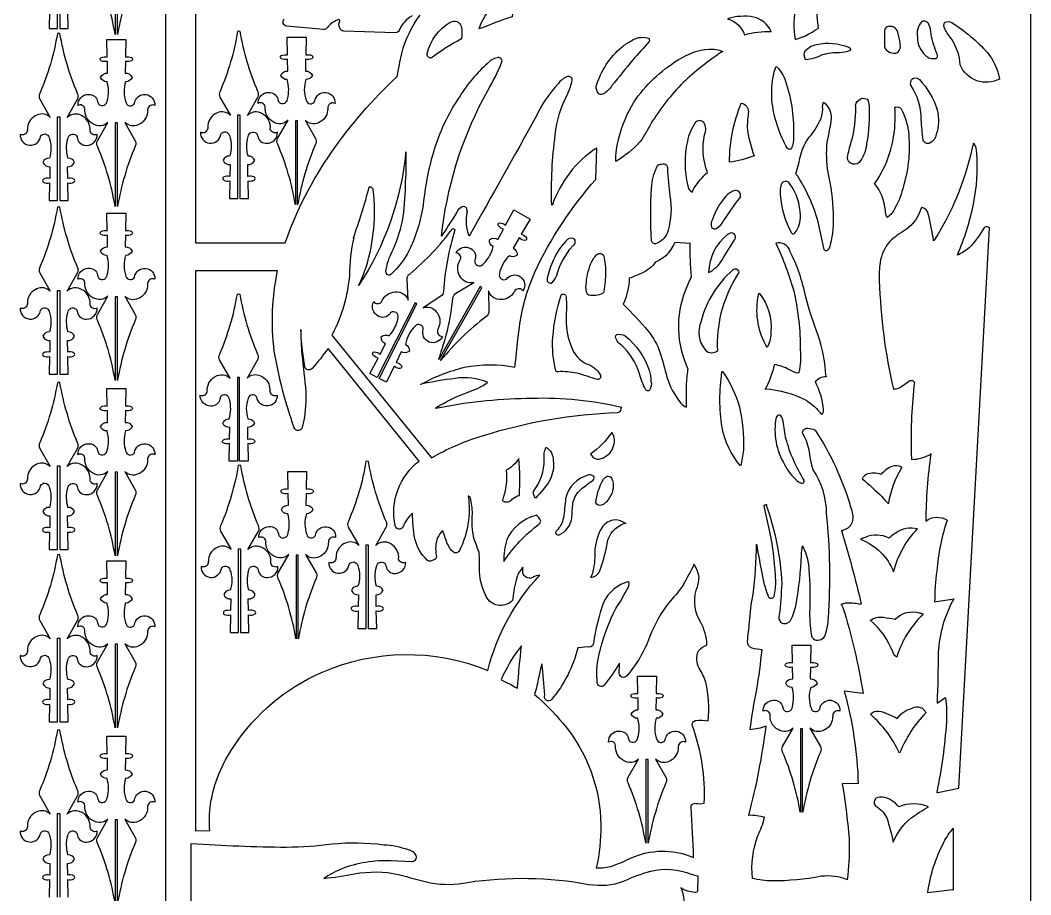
# Model space of a CAD drawing. Header units: millimetres. Extents: x -497 to 497, y -981 to 981.
# Drawn here: x -484 to 497, y -294 to 555 of the extents above; entities that cross this region are included whole.
import ezdxf

# ---------------------------------------------------------------- set-up
doc = ezdxf.new("R2010")
doc.units = ezdxf.units.MM
doc.layers.add('Image', color=70, linetype='Continuous')

msp = doc.modelspace()

# ---------------------------------------------------------------- linework, layer by layer
at = {"layer": 'Image'}
msp.add_lwpolyline([(-342.86, -980.75), (497.14, -980.75), (497.14, 804.25), (-342.86, 804.25)], close=True, dxfattribs=at)
for points in [[(-313.93, 777.25), (-313.93, 338.75), (-226.71, 338.75, -0.070253), (-181.96, 426.36, -0.056653), (-117.93, 500.28, -0.01433), (-113.52, 522.7, -0.004741), (-113.5, 522.77, -0.101748), (-95.78, 559.92, 0.21198)], [(-445.67, 628.33), (-445.67, 547.1), (-437.52, 547.1), (-437.86, 564.23, 0.176895)], [(-391.68, 622.32), (-391.68, 541.18, -0.210658), (-391.92, 541.41, 0.059291), (-409.04, 599.67, -0.248044)], [(-372.32, 599.67, 0.059291), (-389.44, 541.41, -0.209547), (-389.67, 541.18), (-389.67, 622.32)], [(-103.58, 559.3, 0.151306), (-116.07, 545.16, -0.30387), (-119.85, 542.8), (-169.85, 544.41, -0.206993), (-172.72, 545.77, -0.274241), (-174.14, 553.29, -0.044209), (-173.85, 553.93, 0.750391), (-175.31, 555.46, -0.03091)], [(-175.76, 555.26, 0.147235), (-186.1, 547.44, -0.265233), (-189.72, 545.81), (-225.26, 549.27, -0.641252), (-227.64, 556.14, 0.025497)], [(350.04, 302.16, 0.047806), (363.73, 196.72), (363.39, 197.04, 0.174623), (372.05, 199.56, 0.011991), (378.29, 204.21), (378.06, 204.3, -0.156001), (382.67, 205.17, -0.222716), (383.88, 203.27), (384.19, 203.4, 0.034202), (380.93, 137.1, 0.019484), (381.41, 128.59, 0.130946), (400.31, 133.97), (400.18, 134.01, 0.038373), (395.28, 68.78, -0.322338), (416.08, 69.51), (415.91, 69.76, 0.05908), (405.83, 20.49, 0.028341), (403.77, -9.77), (422.58, -6.59, 0.118741), (407.35, -58.96, -0.005641), (406.2, -108.05), (413.83, -102.99), (414.4, -102.93, -0.048828), (415.15, -126.32, -0.035479), (405.82, -194.66), (407.05, -194.66), (427.17, -190.68), (457.16, 353.34, 0.369477), (452.09, 353.89), (452.15, 354.12, -0.067472), (437.32, 334.14, -0.084708), (425.92, 326.92), (425.92, 327.38, 0.05786), (441.38, 376.51, 0.076357), (444.61, 426.07, 0.177181), (441.86, 435.71, 0.185781), (440.77, 433.81, -0.08615), (406.97, 347.11, -0.021312), (402.73, 340.79, 0.034595), (397.46, 367.06, 0.361976), (390.95, 373.22, -0.170685), (375.52, 351.4, 0.055131), (360.24, 340.16, 0.151754), (350.9, 319.7, 0.05537), (350.04, 302.16)], [(-437.52, -296.38), (-437.86, -279.25, 0.176895), (-431.83, -278.64, 0.599927), (-431.9, -275.59, 0.183169), (-437.94, -275.04), (-438.17, -263.6, 0.340003), (-431.37, -259.41, 0.331722), (-437.64, -255.3, -0.13246), (-437.82, -236.44, -0.600156), (-429.75, -233.11, -0.133888), (-428.43, -236.19, 0.382908), (-419.59, -242.89, 0.435338), (-409.34, -232.2, -0.502435), (-416.2, -229.02, 0.304334), (-423.89, -214.32, 0.35116), (-438.48, -215.8), (-428.26, -198.04, 0.248044), (-428.3, -192.57, -0.059291), (-445.43, -134.31, 0.319458), (-447.9, -134.31, -0.059291), (-465.03, -192.57, 0.248044), (-465.08, -198.04), (-454.85, -215.8, 0.318641), (-467.86, -213.46, 0.277564), (-476.81, -225.25, -0.02743), (-477.13, -229.02, -0.483016), (-483.99, -232.2, 0.969952), (-464.29, -234.28, -0.704438), (-455.95, -235.31, -0.166429), (-455.69, -255.3, 0.331722), (-461.96, -259.41, 0.340003), (-455.16, -263.6), (-455.39, -275.04, 0.179213), (-461.51, -275.63, 0.599927), (-461.43, -278.69, 0.180821), (-455.47, -279.25), (-455.81, -296.38)], [(-391.92, -302.06, 0.059291), (-409.04, -243.8, -0.248044), (-409.09, -238.34), (-398.86, -220.58, -0.35116), (-413.45, -222.05, -0.304334), (-421.14, -207.35, 0.502435), (-428, -204.18, -0.435338), (-417.76, -193.49, -0.382908), (-408.91, -200.18, 0.133888), (-407.59, -203.26, 0.600156), (-399.52, -199.94, 0.13246), (-399.7, -181.08, -0.331722), (-405.98, -176.97, -0.340003), (-399.17, -172.78), (-399.4, -161.33, -0.183169), (-405.45, -160.79, -0.599927), (-405.52, -157.73, -0.176895), (-399.48, -157.13), (-399.82, -140), (-381.53, -140), (-381.87, -157.13, -0.180821), (-375.91, -157.69, -0.599927), (-375.84, -160.75, -0.179213), (-381.95, -161.33), (-382.18, -172.78, -0.340003), (-375.38, -176.97, -0.28982), (-381.65, -181.08, 0.166429), (-381.39, -201.07, 0.704438), (-373.06, -202.1, -0.969952), (-353.35, -204.18, 0.483016), (-360.21, -207.35, 0.02743), (-360.54, -211.13, -0.277564), (-369.48, -222.91, -0.318641), (-382.49, -220.58), (-372.27, -238.34, -0.248044), (-372.32, -243.8, 0.059291), (-389.44, -302.06, -0.209547)], [(-389.67, -302.3), (-389.67, -221.16), (-391.68, -221.16), (-391.68, -302.3, -0.210658)], [(-317.93, -323.1), (-317.93, -244.11, 0.014873), (-225.44, -247.72, 0.031739), (-181.19, -244.66, -0.058092), (-130.95, -245.44, -0.07814), (-107.4, -250.18, -0.250814), (-99.92, -256.02, -0.490199), (-104.12, -262.17), (-123.81, -261.19, 0.10574), (-172.46, -269.03, 0.035991), (-189.33, -278.1, 0.026158), (-159.44, -273.66, -0.097258), (-116.76, -274.27, 0.007402), (-85.52, -282.43, 0.095299), (-49.66, -282, -0.082635), (68.18, -283.91, 0.132182), (101.84, -280.88, -0.043388), (128.11, -271.19, -0.163403), (167.54, -274.11, -0.013113), (173.77, -275.75), (173.6, -290.58, -0.312544), (170.9, -291.81, -0.100958), (157.6, -287.65), (159.04, -291.56), (158.86, -291.23, -0.054288), (161.64, -320.57, -0.109153)]]:
    msp.add_lwpolyline(points, format="xyb", dxfattribs=at)
for points in [[(-455.47, 564.23), (-455.81, 547.1), (-447.68, 547.1), (-447.68, 628.33)], [(-447.68, -296.38), (-447.68, -215.15), (-445.67, -215.15), (-445.67, -296.38)]]:
    msp.add_lwpolyline(points, dxfattribs=at)
for points in [[(289.64, 613.64, 0.135411), (269.12, 568.99, 0.094059), (268.4, 536.36, 0.066353), (282.83, 542.29, 0.005462), (290.94, 547.11), (291.17, 547.2, -0.085705), (291.39, 591.78, -0.015323), (296.22, 606.04, 0.221704), (297.07, 611.9, 0.37923)], [(0.44, 582.81, 0.083975), (-6.49, 558.36, 0.014394), (-38.38, 546.46, -0.143557), (-24.12, 568.81, -0.136093)], [(-55.72, 536.85, 0.032322), (-85.01, 518.27, -0.475789), (-88.94, 522.64, -0.203239), (-66.52, 553.06, -0.491971), (-55.81, 549.05, -0.075475), (-55.52, 537.32, -0.305697)], [(245.15, 543.92, 0.236139), (228.08, 558.08, 0.120488), (202.74, 556.36, -0.24074), (219.29, 540.69), (219.41, 540.92, -0.08176)], [(404.99, 517.86, 0.419599), (406.35, 522.03, -0.058639), (400.38, 541.47, 0.10443), (398.22, 550.86, 0.432266), (391.32, 553.58, 0.240959), (387.01, 538.35, 0.198356), (394.82, 520.72, 0.236412)], [(428.56, 511.59, 0.134333), (420.7, 535.84, -0.056725), (413.75, 546.65, -0.34853), (413.82, 552.94, -0.233165), (420.47, 552.76, -0.067189), (455.05, 523.52, -0.125582), (466.48, 499.23, 0.03416), (466.86, 497.9, -0.442103)], [(-447.68, 461.24), (-445.67, 461.24), (-445.67, 380.01), (-437.52, 380.01), (-437.86, 397.14, 0.176895), (-431.83, 397.75, 0.599927), (-431.9, 400.8, 0.183169), (-437.94, 401.35), (-438.17, 412.79, 0.340003), (-431.37, 416.99, 0.331722), (-437.64, 421.09, -0.13246), (-437.82, 439.96, -0.600156), (-429.75, 443.28, -0.133888), (-428.43, 440.2, 0.382908), (-419.59, 433.51, 0.435338), (-409.34, 444.19, -0.502435), (-416.2, 447.37, 0.304334), (-423.89, 462.07, 0.35116), (-438.48, 460.59), (-428.26, 478.36, 0.248044), (-428.3, 483.82, -0.059291), (-445.43, 542.08, 0.319458), (-447.9, 542.08, -0.059291), (-465.03, 483.82, 0.248044), (-465.08, 478.36), (-454.85, 460.59, 0.318641), (-467.86, 462.93, 0.277564), (-476.81, 451.15, -0.02743), (-477.13, 447.37, -0.483016), (-483.99, 444.19, 0.969952), (-464.29, 442.11, -0.704438), (-455.95, 441.08, -0.166429), (-455.69, 421.09, 0.331722), (-461.96, 416.99, 0.340003), (-455.16, 412.79), (-455.39, 401.35, 0.179213), (-461.51, 400.76, 0.599927), (-461.43, 397.71, 0.180821), (-455.47, 397.14), (-455.81, 380.01), (-447.68, 380.01)], [(-272.68, 463.24), (-270.67, 463.24), (-270.67, 382.01), (-262.52, 382.01), (-262.86, 399.14, 0.176895), (-256.83, 399.75, 0.599927), (-256.9, 402.8, 0.183169), (-262.94, 403.35), (-263.17, 414.79, 0.340003), (-256.37, 418.99, 0.331722), (-262.64, 423.09, -0.13246), (-262.82, 441.96, -0.600156), (-254.75, 445.28, -0.133888), (-253.43, 442.2, 0.382908), (-244.59, 435.51, 0.435338), (-234.34, 446.19, -0.502435), (-241.2, 449.37, 0.304334), (-248.89, 464.07, 0.35116), (-263.48, 462.59), (-253.26, 480.36, 0.248044), (-253.3, 485.82, -0.059291), (-270.43, 544.08, 0.319458), (-272.9, 544.08, -0.059291), (-290.03, 485.82, 0.248044), (-290.08, 480.36), (-279.85, 462.59, 0.318641), (-292.86, 464.93, 0.277564), (-301.81, 453.15, -0.02743), (-302.13, 449.37, -0.483016), (-308.99, 446.19, 0.969952), (-289.29, 444.11, -0.704438), (-280.95, 443.08, -0.166429), (-280.69, 423.09, 0.331722), (-286.96, 418.99, 0.340003), (-280.16, 414.79), (-280.39, 403.35, 0.179213), (-286.51, 402.76, 0.599927), (-286.43, 399.71, 0.180821), (-280.47, 399.14), (-280.81, 382.01), (-272.68, 382.01)], [(355.18, 545.02, 0.004558), (355.06, 529.55, 0.284794), (360.12, 524.03, 0.223588), (367.95, 523.69, 0.298761), (370.36, 531.99, 0.014716), (368.21, 543.43, 0.400508), (357.66, 548.69, 0.267251)], [(-389.67, 455.23), (-391.68, 455.23), (-391.68, 374.09, -0.210658), (-391.92, 374.33, 0.059291), (-409.04, 432.59, -0.248044), (-409.09, 438.05), (-398.86, 455.81, -0.35116), (-413.45, 454.34, -0.304334), (-421.14, 469.04, 0.502435), (-428, 472.21, -0.435338), (-417.76, 482.9, -0.382908), (-408.91, 476.21, 0.133888), (-407.59, 473.13, 0.600156), (-399.52, 476.45, 0.13246), (-399.7, 495.32, -0.331722), (-405.98, 499.42, -0.340003), (-399.17, 503.61), (-399.4, 515.06, -0.183169), (-405.45, 515.6, -0.599927), (-405.52, 518.66, -0.176895), (-399.48, 519.27), (-399.82, 536.39), (-381.53, 536.39), (-381.87, 519.27, -0.180821), (-375.91, 518.7, -0.599927), (-375.84, 515.65, -0.179213), (-381.95, 515.06), (-382.18, 503.61, -0.340003), (-375.38, 499.42, -0.28982), (-381.65, 495.32, 0.166429), (-381.39, 475.32, 0.704438), (-373.06, 474.29, -0.969952), (-353.35, 472.21, 0.483016), (-360.21, 469.04, 0.02743), (-360.54, 465.26, -0.277564), (-369.48, 453.48, -0.318641), (-382.49, 455.81), (-372.27, 438.05, -0.248044), (-372.32, 432.59, 0.059291), (-389.44, 374.33, -0.209547), (-389.67, 374.09)], [(-214.67, 457.23), (-216.68, 457.23), (-216.68, 376.09, -0.210658), (-216.92, 376.33, 0.059291), (-234.04, 434.59, -0.248044), (-234.09, 440.05), (-223.86, 457.81, -0.35116), (-238.45, 456.34, -0.304334), (-246.14, 471.04, 0.502435), (-253, 474.21, -0.435338), (-242.76, 484.9, -0.382908), (-233.91, 478.21, 0.133888), (-232.59, 475.13, 0.600156), (-224.52, 478.45, 0.13246), (-224.7, 497.32, -0.331722), (-230.98, 501.42, -0.340003), (-224.17, 505.61), (-224.4, 517.06, -0.183169), (-230.45, 517.6, -0.599927), (-230.52, 520.66, -0.176895), (-224.48, 521.27), (-224.82, 538.39), (-206.53, 538.39), (-206.87, 521.27, -0.180821), (-200.91, 520.7, -0.599927), (-200.84, 517.65, -0.179213), (-206.95, 517.06), (-207.18, 505.61, -0.340003), (-200.38, 501.42, -0.28982), (-206.65, 497.32, 0.166429), (-206.39, 477.32, 0.704438), (-198.06, 476.29, -0.969952), (-178.35, 474.21, 0.483016), (-185.21, 471.04, 0.02743), (-185.54, 467.26, -0.277564), (-194.48, 455.48, -0.318641), (-207.49, 457.81), (-197.27, 440.05, -0.248044), (-197.32, 434.59, 0.059291), (-214.44, 376.33, -0.209547), (-214.67, 376.09)], [(77.89, 483.36, -0.229775), (75.32, 491.05, -0.147239), (100.31, 529.04, -0.041131), (109.41, 535.08, -0.203606), (124.63, 537.95, -0.573708), (126.67, 534.23, -0.004358), (110.62, 516.43, -0.004378), (90.35, 491.45, -0.131852), (82.31, 483.55, -0.257608)], [(321.73, 525.66, -0.089085), (311.53, 523.29, 0.090858), (294.54, 521.26, -0.084657), (278.46, 516.48, -0.226494), (278.13, 525.59, -0.160057), (289.21, 531.36, -0.1557), (320.46, 528.77, -0.490441)], [(197.22, 524.21, 0.039452), (159.68, 494.59, 0.057017), (128.33, 454.5, -0.019387), (118.04, 437.21, -0.075644), (94.14, 417.75, -0.073265), (97.31, 440.45, -0.075856), (111.7, 475.44, -0.106424), (154.83, 516.45, -0.129078), (184.72, 526.94, -0.11087), (198.21, 524.67, 0.019735)], [(-181.49, 249.32), (-84.86, 130.04, -0.012698), (-81.69, 131.75, -0.061853), (-34.26, 151.79, -0.06893), (96, 174.08, 0.364267), (99.42, 177.4, -0.51172), (100.1, 178.95), (95.34, 180.1, 0.064193), (7.52, 187.61, 0.046443), (-80.5, 177.98), (-80.62, 178.6, -0.056133), (-49.25, 193.8, 0.068261), (-30.12, 203.38, 0.131487), (-61.83, 207.23, 0.01861), (-94.69, 201.65, -0.065543), (-52.55, 218.16, -0.096604), (-3.64, 218.21, -0.005985), (0.67, 257.02, -0.072315), (15.65, 310.46, -0.072888), (74.91, 400.44), (75.66, 430.89, 0.168121), (32.68, 375.66), (31.99, 375.34, -0.03938), (35.41, 443.68, -0.094125), (47.59, 483.81, 0.075262), (51.82, 497.02, 0.5276), (47.22, 500.22, 0.152323), (38.19, 493.15, 0.077729), (17.1, 462.12, -0.002893), (-48.14, 345.36, -0.126467), (-50.1, 368.64), (-49.61, 368.18, 0.024833), (-50.56, 371.88, 0.460589), (-54.87, 373.93, 0.160781), (-61.42, 366.53, -0.012121), (-75.1, 345.36), (-74, 353.64, -0.094454), (-30.12, 486.8, 0.03727), (-16.27, 514.53, 0.574656), (-20.97, 518.56, 0.156064), (-30.43, 512.94, 0.071969), (-56.98, 481.55, 0.077411), (-83.23, 425.82, 0.044867), (-92.74, 376.04, -0.073252), (-106.56, 331.1, -0.090704), (-124.17, 308.15, -0.34799), (-128.19, 308.19, -0.222871), (-128.38, 314.71, -0.078255), (-121.83, 332.51, 0.057733), (-112.08, 364.3, 0.02669), (-109.79, 398.37, 0.037873), (-109.67, 427.18, -0.123619), (-155.5, 297.42, 0.030178), (-147.95, 316.1, 0.103047), (-141.24, 390.12, 0.428936), (-145.45, 393.07, -0.020408), (-160.9, 343.05), (-160.16, 343.98, 0.051485), (-164.4, 307.42, -0.09789), (-180.9, 250.29, -0.00134)], [(250.01, 510.12, -0.150124), (250.92, 509.49, -0.114771), (259.74, 493.47, -0.086667), (266.67, 441.63, -0.150828), (264.8, 430.64, -0.544381), (260.97, 430.44, -0.062526), (251.27, 452.52, -0.14155), (247.59, 502.87, -0.065945)], [(380.55, 491.87, -0.188842), (381.64, 497.77, -0.34046), (388.98, 497.59, -0.106533), (406.32, 467.92, -0.142208), (405.25, 444, -0.236926), (399.27, 435.68, -0.436108), (392.71, 438.64, -0.017883), (390.79, 458.72, 0.1494)], [(228.6, 423.26, -0.05), (204.58, 417.04, -0.09759), (216.1, 474.43, -0.357931), (223.01, 466.16, 0.018522), (221.74, 451.34, 0.059386)], [(296.01, 475.35, -0.238803), (303.49, 459.77, -0.014317), (299.27, 436.66, 0.068379), (300.1, 407.21, -0.050352), (305.12, 367.22, -0.077732), (302.33, 337.24, -0.249892), (299.11, 331.18, -0.459081), (296.6, 332.37, 0.0059), (291.39, 356.08, 0.083981), (270.85, 403.48, -0.001645), (269.03, 405.89, 0.02155), (273.77, 424.26, -0.08886), (282.05, 441.41, 0.074568), (293.52, 459.71, 0.094532), (295.07, 471.16, -0.126026)], [(329.85, 477.14, -0.351853), (338.34, 478.23, -0.136334), (340.16, 471.98, -0.053578), (337.77, 435.32, -0.13929), (331.69, 418.7, -0.791644), (319.19, 421.68, -0.0298), (322.86, 436.8, 0.075115), (327.14, 470.75, -0.308548)], [(366.16, 470.68, -0.296907), (371.4, 468.8, -0.091099), (378.27, 446.94, -0.10202), (373.51, 394.18, -0.071011), (365.48, 373.09, -0.143429), (357.67, 363.44, -0.119791), (355.98, 370.27, 0.14932), (345.54, 396.53), (345.36, 396.04, 0.151375), (365.4, 457.99, 0.006035), (365.29, 470.35, -0.048561)], [(183.25, 407.13, -0.145312), (180.47, 443.83, 0.24993), (179.63, 455.69, 0.423972), (171.7, 455.88, 0.109235), (163.72, 437.4, 0.114769), (164.07, 394.28, 0.277317), (168.55, 388, -0.074647), (170.61, 392.72, -0.062527), (183.23, 407.09)], [(144.27, 410.81, 0.021319), (146.85, 384.38, -0.110039), (145, 351.13, -0.244555), (134.5, 338.55, -0.543061), (128.86, 341.07, -0.030718), (129.02, 392.09, -0.09765), (134.05, 412.5, -0.356219), (139.06, 415.36, -0.620215)], [(265.31, 347.93, 0.387131), (268.21, 348.53, 0.181552), (273.48, 365.29, 0.155136), (263.02, 396.5, 0.512714), (255.48, 396.85, 0.140387), (253.89, 385.41, 0.116989), (264.87, 348.49, 0.101505)], [(215.42, 384.41, 0.481145), (209.97, 389.68, 0.145632), (200.78, 383.64, 0.104783), (188.06, 361.44, 0.185777), (187.03, 354, 0.416693), (192.39, 353.21, 0.113062), (198.93, 360.11, -0.025449), (214.61, 382.34, 0.121866)], [(-447.68, 292.52), (-445.67, 292.52), (-445.67, 211.29), (-437.52, 211.29), (-437.86, 228.42, 0.176895), (-431.83, 229.03, 0.599927), (-431.9, 232.09, 0.183169), (-437.94, 232.63), (-438.17, 244.08, 0.340003), (-431.37, 248.27, 0.331722), (-437.64, 252.37, -0.13246), (-437.82, 271.24, -0.600156), (-429.75, 274.56, -0.133888), (-428.43, 271.48, 0.382908), (-419.59, 264.79, 0.435338), (-409.34, 275.48, -0.502435), (-416.2, 278.65, 0.304334), (-423.89, 293.35, 0.35116), (-438.48, 291.88), (-428.26, 309.64, 0.248044), (-428.3, 315.1, -0.059291), (-445.43, 373.36, 0.319458), (-447.9, 373.36, -0.059291), (-465.03, 315.1, 0.248044), (-465.08, 309.64), (-454.85, 291.88, 0.318641), (-467.86, 294.21, 0.277564), (-476.81, 282.43, -0.02743), (-477.13, 278.65, -0.483016), (-483.99, 275.48, 0.969952), (-464.29, 273.4, -0.704438), (-455.95, 272.37, -0.166429), (-455.69, 252.37, 0.331722), (-461.96, 248.27, 0.340003), (-455.16, 244.08), (-455.39, 232.63, 0.179213), (-461.51, 232.04, 0.599927), (-461.43, 228.99, 0.180821), (-455.47, 228.42), (-455.81, 211.29), (-447.68, 211.29)], [(-389.67, 286.51), (-391.68, 286.51), (-391.68, 205.37, -0.210658), (-391.92, 205.61, 0.059291), (-409.04, 263.87, -0.248044), (-409.09, 269.33), (-398.86, 287.09, -0.35116), (-413.45, 285.62, -0.304334), (-421.14, 300.32, 0.502435), (-428, 303.49, -0.435338), (-417.76, 314.18, -0.382908), (-408.91, 307.49, 0.133888), (-407.59, 304.41, 0.600156), (-399.52, 307.73, 0.13246), (-399.7, 326.6, -0.331722), (-405.98, 330.7, -0.340003), (-399.17, 334.89), (-399.4, 346.34, -0.183169), (-405.45, 346.88, -0.599927), (-405.52, 349.94, -0.176895), (-399.48, 350.55), (-399.82, 367.68), (-381.53, 367.68), (-381.87, 350.55, -0.180821), (-375.91, 349.98, -0.599927), (-375.84, 346.93, -0.179213), (-381.95, 346.34), (-382.18, 334.89, -0.340003), (-375.38, 330.7, -0.28982), (-381.65, 326.6, 0.166429), (-381.39, 306.6, 0.704438), (-373.06, 305.57, -0.969952), (-353.35, 303.49, 0.483016), (-360.21, 300.32, 0.02743), (-360.54, 296.54, -0.277564), (-369.48, 284.76, -0.318641), (-382.49, 287.09), (-372.27, 269.33, -0.248044), (-372.32, 263.87, 0.059291), (-389.44, 205.61, -0.209547), (-389.67, 205.38)], [(-35.84, 295.34), (-37.59, 296.33), (-77.57, 225.72, -0.210658), (-77.66, 226.05, 0.059291), (-63.86, 285.18, -0.248044), (-61.21, 289.96), (-43.56, 300.38, -0.35116), (-56.98, 306.29, -0.304334), (-56.43, 322.86, 0.502435), (-60.84, 329.01, -0.435338), (-46.65, 333.26, -0.382908), (-42.26, 323.08, 0.133888), (-42.62, 319.75, 0.600156), (-33.96, 318.66, 0.13246), (-24.83, 335.17, -0.331722), (-28.26, 341.83, -0.340003), (-20.28, 342.13), (-14.84, 352.2, -0.183169), (-19.83, 355.65, -0.599927), (-18.39, 358.35, -0.176895), (-12.84, 355.9), (-4.69, 370.97), (11.23, 361.96), (2.49, 347.22, -0.180821), (7.4, 343.79, -0.599927), (5.96, 341.1, -0.179213), (0.35, 343.6), (-5.49, 333.75, -0.340003), (-1.64, 326.76, -0.28982), (-9.12, 326.27, 0.166429), (-18.75, 308.75, 0.704438), (-12, 303.74, -0.969952), (4.13, 292.23, 0.483016), (-3.41, 292.84, 0.02743), (-5.55, 289.72, -0.277564), (-19.14, 283.87, -0.318641), (-29.32, 292.31), (-29.17, 271.82, -0.248044), (-31.9, 267.09, 0.059291), (-75.51, 224.83, -0.209547), (-75.82, 224.74)], [(-98.81, 279.69), (-100.6, 280.6), (-137.45, 208.21), (-144.71, 211.9), (-136.64, 227.02, -0.176895), (-141.74, 230.29, -0.599927), (-140.29, 232.98, -0.183169), (-134.66, 230.73), (-129.26, 240.83, -0.340003), (-133.42, 247.65, -0.331722), (-125.97, 248.46, 0.13246), (-117.25, 265.19, 0.600156), (-122.94, 271.81, 0.133888), (-125.51, 269.67, -0.382908), (-136.43, 267.71, -0.435338), (-140.71, 281.89, 0.502435), (-133.16, 281.6, -0.304334), (-119.64, 291.22, -0.35116), (-107.3, 283.28), (-108.36, 303.75, -0.248044), (-105.84, 308.6, 0.059291), (-64.15, 352.75, -0.319458), (-61.95, 351.63, 0.059291), (-73.11, 291.94, -0.248044), (-75.54, 287.05), (-92.72, 275.86, -0.318641), (-80.06, 272.04, -0.277564), (-77.43, 257.48, 0.02743), (-78.85, 253.97, 0.483016), (-74.18, 248.03, -0.969952), (-92.69, 255.11, 0.704438), (-100.58, 257.97, 0.166429), (-109.88, 240.27, -0.331722), (-106.15, 233.77, -0.340003), (-114.12, 233.12), (-119.1, 222.81, -0.179213), (-113.92, 219.52, -0.599927), (-115.37, 216.83, -0.180821), (-120.94, 219.03), (-128.4, 203.61), (-135.66, 207.3)], [(54.26, 342.44, 0.310428), (47.79, 342.46, 0.110584), (33.62, 322.21, 0.060264), (27.73, 304.46, 0.603169), (31.35, 299.74, 0.172072), (36.56, 306.54, -0.110265), (52.37, 335.86, 0.44209)], [(209.99, 342.74, 0.834529), (203.99, 347.67, 0.041202), (203.12, 347.15, 0.228889), (184.34, 309.99, 0.068537), (191.93, 315.4, 0.067252), (197.41, 322.17, -0.007911)], [(107.27, 304.45, -0.095211), (101.49, 279.35, -0.019269), (125.74, 253.15, -0.079739), (137.11, 232.67, -0.016543), (143.73, 208.56, 0.090715), (157.35, 183.23, 0.136184), (162.85, 179.28, 0.012618), (162.86, 200.54, -0.021672), (164.26, 215.94), (164.58, 216.11, -0.207041), (162.17, 293.15, -0.008947), (167.7, 306.07, -0.026838), (166.46, 338.1), (166.71, 338.1), (151.39, 339.14, -0.080269), (142.81, 326.3, -0.074175), (132.76, 320.24), (132.76, 320.35, -0.135386), (119.52, 309.36, -0.010069)], [(271.25, 212.25, -0.107348), (262.78, 215.72, 0.06981), (248.21, 220.78, -0.060933), (239.29, 196.72), (239.29, 197.21, -0.100251), (279.05, 186.16, -0.070045), (291.89, 174.83, 0.299539), (294.69, 172.69, 0.227666), (295.97, 176.89, 0.089904), (287.99, 204.05), (288.04, 203.96, -0.277524), (298.34, 209.03), (298.34, 208.91, 0.064709), (290.85, 248.95, -0.029327), (278.65, 286.2, 0.068165), (263.34, 330.85, 0.410521), (249.56, 338.44, -0.041999), (267.3, 291.01, -0.052769), (273.39, 235.12, -0.063509), (271.99, 212.83, -0.220341)], [(66.36, 289.21, -0.125525), (65.47, 298.08, -0.087444), (70.09, 318.73, -0.099019), (75.84, 327.67, -0.49834), (82.65, 326.02, -0.097685), (82.86, 294.66, -0.251405), (81.33, 289.64, -0.167981), (67.96, 288.16, -0.156617)], [(-235.31, 311.75), (-313.93, 311.75), (-313.93, -232.08), (-299.87, -231.78, -0.061674), (-299.23, -206.13, -0.002684), (-299.22, -206.08, -0.11172), (-276.73, -150, -0.144615), (-191.63, -78.28, -0.203308), (-30.13, -76.19, -0.125587), (20.34, 16.18, 0.118149), (13.77, 14.11, -0.029739), (13.35, 13.89, -0.481218), (3.94, 18.76, -0.04193), (3.86, 19.42, -0.054954), (4.19, 23.53, 0.162715), (-1.73, 14.1, -0.021284), (-1.82, 13.77, 0.068391), (-5.66, -6.56, -0.313678), (-8.46, -10.17, -0.507692), (-32.2, -2.8, -0.124929), (-38.21, 22.8, -0.013796), (-38.2, 23.02, 0.046456), (-38.5, 38.2, 0.007895), (-43.28, 51.32, -0.038073), (-43.45, 51.9, -0.074242), (-44.99, 75.72, 0.061379), (-46.94, 91.37, 0.223358), (-49.01, 93.01, -0.150642), (-57.55, 40.04, -0.528126), (-64.09, 39.12, -0.099421), (-70.54, 49.87, -0.015735), (-70.62, 50.11, 0.031973), (-74.02, 59.6, 0.041403), (-78.73, 52.7, 0.14769), (-80.02, 35.53, -0.363061), (-82.39, 30.98), (-84.59, 30.06, -0.292941), (-88.84, 30.8, -0.152689), (-100.86, 51.62, -0.011061), (-100.9, 51.79, -0.044966), (-103.03, 76.32, 0.126896), (-112.31, 63.41, -0.745247), (-119.95, 64.03, -0.289727), (-96.59, 127.04), (-185.18, 236.4, -0.02899), (-200.65, 216.8, -0.623444), (-207.57, 218.72, -0.036977), (-211.6, 254.64, 0.024977), (-210.58, 230.57, -0.007628), (-206.69, 194.16, -0.013993), (-206.68, 193.94, -0.06967), (-210.25, 159.68, -0.741288), (-217.89, 159.28, -0.045869), (-237.3, 233.64, -0.009436), (-237.32, 233.79, -0.083638), (-234.13, 311.75)], [(193.3, 234.27, -0.148539), (210.37, 304.31, -0.002383), (214.15, 310.64, 0.512912), (207.92, 312.5, 0.151339), (176.98, 262.91, 0.280366), (181.27, 234.7, 0.383204)], [(-270.96, 208.15), (-272.97, 208.15), (-272.97, 126.92), (-281.12, 126.92), (-280.78, 144.05, -0.176895), (-286.82, 144.66, -0.599927), (-286.74, 147.71, -0.183169), (-280.7, 148.26), (-280.47, 159.7, -0.340003), (-287.27, 163.89, -0.331722), (-281, 168, 0.13246), (-280.82, 186.87, 0.600156), (-288.89, 190.19, 0.133888), (-290.21, 187.11, -0.382908), (-299.05, 180.41, -0.435338), (-309.3, 191.1, 0.502435), (-302.44, 194.28, -0.304334), (-294.75, 208.98, -0.35116), (-280.16, 207.5), (-290.39, 225.26, -0.248044), (-290.34, 230.73, 0.059291), (-273.21, 288.99, -0.319458), (-270.74, 288.99, 0.059291), (-253.61, 230.73, -0.248044), (-253.56, 225.26), (-263.79, 207.5, -0.318641), (-250.78, 209.84, -0.277564), (-241.83, 198.06, 0.02743), (-241.51, 194.28, 0.483016), (-234.65, 191.1, -0.969952), (-254.35, 189.02, 0.704438), (-262.69, 187.99, 0.166429), (-262.95, 168, -0.331722), (-256.68, 163.89, -0.340003), (-263.48, 159.7), (-263.25, 148.26, -0.179213), (-257.14, 147.67, -0.599927), (-257.21, 144.62, -0.180821), (-263.17, 144.05), (-262.83, 126.92), (-270.96, 126.92)], [(36.14, 214.75, -0.087755), (33.17, 247.38, -0.061843), (41.12, 288, -0.640829), (45.62, 287.57, -0.069909), (46.16, 271.19, 0.137346), (53.16, 233.19, 0.15154), (65.82, 221.41, -0.206065), (79.23, 210.44, -0.583557), (76.38, 206.15, 0.011329), (56.38, 212.36, 0.061969), (38.14, 213.75, -0.456765)], [(233.63, 289.58, -0.199171), (244.88, 252.45, -0.11472), (241.89, 238.46, -0.034357), (241.1, 237.26, -0.174391), (232.27, 285.59, -0.002925), (233.01, 289.93, -0.133251)], [(94.81, 245.14, -0.435528), (95.21, 249.98, -0.184546), (103.17, 248.6, -0.14562), (126.58, 215.21, -0.054409), (128.4, 204.59, -0.200483), (127.09, 195.75, -0.452347), (123.24, 196.08, -0.039968), (117.28, 211.54, 0.128555), (99.31, 239.9, -0.157466)], [(218.06, 137.69, -0.034074), (215.36, 122.25, -0.128577), (197.36, 159.73, -0.073141), (197.22, 213.52, -1.141482), (198.02, 213.56, -0.091219), (214.21, 179.21, -0.058676), (218.33, 139.03)], [(-447.68, 122.23), (-445.67, 122.23), (-445.67, 41), (-437.52, 41), (-437.86, 58.13, 0.176895), (-431.83, 58.74, 0.599927), (-431.9, 61.79, 0.183169), (-437.94, 62.34), (-438.17, 73.78, 0.340003), (-431.37, 77.97, 0.331722), (-437.64, 82.08, -0.13246), (-437.82, 100.94, -0.600156), (-429.75, 104.26, -0.133888), (-428.43, 101.19, 0.382908), (-419.59, 94.49, 0.435338), (-409.34, 105.18, -0.502435), (-416.2, 108.36, 0.304334), (-423.89, 123.06, 0.35116), (-438.48, 121.58), (-428.26, 139.34, 0.248044), (-428.3, 144.81, -0.059291), (-445.43, 203.07, 0.319458), (-447.9, 203.07, -0.059291), (-465.03, 144.81, 0.248044), (-465.08, 139.34), (-454.85, 121.58, 0.318641), (-467.86, 123.92, 0.277564), (-476.81, 112.13, -0.02743), (-477.13, 108.36, -0.483016), (-483.99, 105.18, 0.969952), (-464.29, 103.1, -0.704438), (-455.95, 102.07, -0.166429), (-455.69, 82.08, 0.331722), (-461.96, 77.97, 0.340003), (-455.16, 73.78), (-455.39, 62.34, 0.179213), (-461.51, 61.75, 0.599927), (-461.43, 58.69, 0.180821), (-455.47, 58.13), (-455.81, 41), (-447.68, 41)], [(-389.67, 116.22), (-391.68, 116.22), (-391.68, 35.08, -0.210658), (-391.92, 35.32, 0.059291), (-409.04, 93.58, -0.248044), (-409.09, 99.04), (-398.86, 116.8, -0.35116), (-413.45, 115.33, -0.304334), (-421.14, 130.02, 0.502435), (-428, 133.2, -0.435338), (-417.76, 143.89, -0.382908), (-408.91, 137.19, 0.133888), (-407.59, 134.12, 0.600156), (-399.52, 137.44, 0.13246), (-399.7, 156.3, -0.331722), (-405.98, 160.41, -0.340003), (-399.17, 164.6), (-399.4, 176.04, -0.183169), (-405.45, 176.59, -0.599927), (-405.52, 179.65, -0.176895), (-399.48, 180.25), (-399.82, 197.38), (-381.53, 197.38), (-381.87, 180.25, -0.180821), (-375.91, 179.69, -0.599927), (-375.84, 176.63, -0.179213), (-381.95, 176.04), (-382.18, 164.6, -0.340003), (-375.38, 160.41, -0.28982), (-381.65, 156.3, 0.166429), (-381.39, 136.31, 0.704438), (-373.06, 135.28, -0.969952), (-353.35, 133.2, 0.483016), (-360.21, 130.02, 0.02743), (-360.54, 126.25, -0.277564), (-369.48, 114.47, -0.318641), (-382.49, 116.8), (-372.27, 99.04, -0.248044), (-372.32, 93.58, 0.059291), (-389.44, 35.32, -0.209547), (-389.67, 35.08)], [(-94.69, 201.65, -0.595276), (-95.2, 201.54, -0.000295)], [(253.53, 171.51, 0.341604), (249.86, 169.42, 0.181815), (258.1, 123.56, 0.114083), (270.48, 107.94, 0.21064), (275.64, 105.49, 0.397148), (276.96, 108.4, -0.071299), (259.39, 148.99, -0.003293), (259.07, 150.41, 0.02375), (256.14, 167.75, 0.225661)], [(331.43, -12.12, 0.08948), (316.77, -11.09, 0.07541), (313.17, -12.24), (313.17, -11.77), (314.76, -15.23), (314.68, -14.99, -0.037271), (334.27, -98.43), (334.1, -98.51), (316.24, -96.48), (316.11, -96.48, -0.059079), (329.59, -186.13), (314.39, -186.36), (314.16, -186.28, -0.022667), (320.95, -243.18, -0.029224), (319, -279.4, 0.121723), (293.56, -276.09, -0.049427), (245.96, -280.58, -0.061954), (226.88, -278.1, -0.112826), (232.22, -236.56, 0.058655), (238.42, -219.36), (238.77, -218.95, 0.080241), (223.34, -216.91, 0.033594), (240.15, -130.37, -0.069153), (224.81, -133.88, -0.020967), (231.05, -94.89, 0.017558), (236.2, -56.37, -0.00761), (226.68, -54.66, -0.334966), (221.98, -48.02, 0.007336), (224.08, -29.45, -0.033538), (227.48, -2.34, 0.034444), (230.81, 46.19, 0.001864), (235.29, 21.65, 0.049951), (242.12, -4.08, 0.697302), (247.85, -4.36, 0.070362), (249.47, 11.02, 0.04748), (242.82, 63), (238.41, 83.3, -0.812802), (239.89, 84.26, -2.644678), (240.35, 84.14, -0.071772), (255.35, 7.99, -0.016029), (252.92, -22.27, 0.305954), (254.62, -29.87, 0.383047), (263.9, -27.74, 0.068086), (269.39, -11.75, 0.032276), (274.57, 35.99, -0.048894), (275.42, 44.58, -0.084675), (281.22, 27.15, -0.023457), (282.75, -13.22, 0.057004), (283.7, -38.88, 0.188044), (286.12, -45.69, 0.416923), (297.1, -43.07, 0.076135), (300.68, -25.19, 0.042655), (298.92, 76.13, 0.145279), (285.73, 118.65, -0.04149), (282.33, 135.49, 0.095942), (276.21, 152.66, -0.652606), (280.75, 158.88, -0.112867), (287.64, 157.11, -0.074997), (322.18, 82.47, -0.162373), (323.74, 67.79, -0.24717), (315.36, 59.97, -0.387253), (313.41, 59.56, -0.015393), (332.53, -11.89, -0.090805)], [(90.35, 154.75, -0.08006), (69.76, 133.78, 0.255584), (76.14, 128.75, 0.474409), (92.19, 151.48, 0.067415)], [(26.74, 140.46, -0.237585), (33.58, 127.65, -0.129829), (30.63, 109.13, -0.058583), (16.33, 91.14, -0.154753), (14.22, 97.71), (14.24, 97.47, 0.162358), (24.82, 128.57, -0.168138)], [(0.62, 93.72, 0.043537), (0.1, 129.41, -0.106721), (-12.21, 117.84, -0.100942), (-15.03, 91.21, -0.014363), (-16.02, 88.66, 0.40306), (-6.09, 90.24, -0.112559)], [(-272.09, 41.74), (-270.08, 41.74), (-270.08, -39.49), (-261.93, -39.49), (-262.27, -22.36, 0.176895), (-256.24, -21.76, 0.599927), (-256.31, -18.7, 0.183169), (-262.35, -18.16), (-262.58, -6.71, 0.340003), (-255.78, -2.52, 0.331722), (-262.05, 1.59, -0.13246), (-262.24, 20.45, -0.600156), (-254.16, 23.77, -0.133888), (-252.84, 20.69, 0.382908), (-244, 14, 0.435338), (-233.75, 24.69, -0.502435), (-240.61, 27.86, 0.304334), (-248.3, 42.56, 0.35116), (-262.9, 41.09), (-252.67, 58.85, 0.248044), (-252.72, 64.31, -0.059291), (-269.84, 122.57, 0.319458), (-272.32, 122.57, -0.059291), (-289.44, 64.31, 0.248044), (-289.49, 58.85), (-279.26, 41.09, 0.318641), (-292.27, 43.42, 0.277564), (-301.22, 31.64, -0.02743), (-301.55, 27.86, -0.483016), (-308.41, 24.69, 0.969952), (-288.7, 22.61, -0.704438), (-280.36, 21.58, -0.166429), (-280.1, 1.59, 0.331722), (-286.38, -2.52, 0.340003), (-279.58, -6.71), (-279.8, -18.16, 0.179213), (-285.92, -18.74, 0.599927), (-285.85, -21.8, 0.180821), (-279.89, -22.36), (-280.23, -39.49), (-272.09, -39.49)], [(-148.09, 45.74), (-146.08, 45.74), (-146.08, -35.49), (-137.93, -35.49), (-138.27, -18.36, 0.176895), (-132.24, -17.76, 0.599927), (-132.31, -14.7, 0.183169), (-138.35, -14.16), (-138.58, -2.71, 0.340003), (-131.78, 1.48, 0.331722), (-138.05, 5.59, -0.13246), (-138.24, 24.45, -0.600156), (-130.16, 27.77, -0.133888), (-128.84, 24.69, 0.382908), (-120, 18, 0.435338), (-109.75, 28.69, -0.502435), (-116.61, 31.86, 0.304334), (-124.3, 46.56, 0.35116), (-138.9, 45.09), (-128.67, 62.85, 0.248044), (-128.72, 68.31, -0.059291), (-145.84, 126.57, 0.319458), (-148.32, 126.57, -0.059291), (-165.44, 68.31, 0.248044), (-165.49, 62.85), (-155.26, 45.09, 0.318641), (-168.27, 47.42, 0.277564), (-177.22, 35.64, -0.02743), (-177.55, 31.86, -0.483016), (-184.41, 28.69, 0.969952), (-164.7, 26.61, -0.704438), (-156.36, 25.58, -0.166429), (-156.1, 5.59, 0.331722), (-162.38, 1.48, 0.340003), (-155.58, -2.71), (-155.8, -14.16, 0.179213), (-161.92, -14.74, 0.599927), (-161.85, -17.8, 0.180821), (-155.89, -18.36), (-156.23, -35.49), (-148.09, -35.49)], [(351.95, 113.93, 0.201667), (337.22, 113.93, 0.132672), (333.4, 109.69, -0.028131), (352.37, 92.56, 0.005007), (358.71, 85.89), (359.23, 86.06, -0.099364), (372.03, 120.62, 0.537768), (372.14, 120.75, 0.252748), (362.22, 121.69, 0.137661)], [(-214.08, 35.72), (-216.09, 35.72), (-216.09, -45.41, -0.210658), (-216.33, -45.18, 0.059291), (-233.45, 13.08, -0.248044), (-233.5, 18.55), (-223.27, 36.31, -0.35116), (-237.87, 34.83, -0.304334), (-245.56, 49.53, 0.502435), (-252.42, 52.71, -0.435338), (-242.17, 63.4, -0.382908), (-233.33, 56.7, 0.133888), (-232.01, 53.62, 0.600156), (-223.93, 56.95, 0.13246), (-224.12, 75.81, -0.331722), (-230.39, 79.92, -0.340003), (-223.59, 84.11), (-223.81, 95.55, -0.183169), (-229.86, 96.1, -0.599927), (-229.93, 99.15, -0.176895), (-223.9, 99.76), (-224.24, 116.89), (-205.94, 116.89), (-206.28, 99.76, -0.180821), (-200.32, 99.19, -0.599927), (-200.25, 96.14, -0.179213), (-206.37, 95.55), (-206.59, 84.11, -0.340003), (-199.79, 79.92, -0.28982), (-206.07, 75.81, 0.166429), (-205.81, 55.82, 0.704438), (-197.47, 54.79, -0.969952), (-177.76, 52.71, 0.483016), (-184.62, 49.53, 0.02743), (-184.95, 45.75, -0.277564), (-193.9, 33.97, -0.318641), (-206.91, 36.31), (-196.68, 18.55, -0.248044), (-196.73, 13.08, 0.059291), (-213.85, -45.18, -0.209547), (-214.08, -45.41)], [(35.81, 57.91, 0.537796), (39.18, 55.35, 0.256762), (51.48, 71.43, -0.006842), (52.61, 86.45, -0.15636), (60.28, 99.55, 0.006232), (71.21, 107.92, 0.352227), (73.28, 111.97, 0.23499), (67.87, 113.49, 0.282309), (45.47, 90.43, -0.016334), (43.38, 72.01, -0.143426), (36.72, 59.27, 0.205764)], [(74.83, 86.37, -0.109677), (82.19, 109.34, -0.091656), (85.96, 112.44, -0.318659), (90.04, 110.5, -0.280258), (87.73, 91.12, -0.171382), (80.13, 84.05, -0.33004)], [(16.73, 74.16, 0.225752), (-11.53, 50.91, 0.082203), (-14.58, 29.77, 0.0328), (-14.46, 29.67, -0.088087), (19.97, 65.93, 0.112558), (21.33, 68.72, 0.180447), (16.73, 74.65, -0.288693)], [(103.92, 66.5, 0.125884), (93.55, 69.98, 0.218698), (80.58, 62.35, 0.111253), (73.75, 38.81, -0.089026), (71.15, 17.32, -0.048038), (69.77, 14.18, 0.266412), (78.79, 20.31, 0.032128), (85.54, 44.63, -0.172479), (92.55, 60.35, -0.071708), (102.88, 66.66)], [(359.49, 52.07, 0.226625), (336.25, 52.97, 0.006031), (331.92, 51.03, -0.211973), (363.91, 19.46, -0.070376), (373.5, 42.98, -0.058801), (387.19, 61.17, 0.214234), (365.99, 57.12, 0.016419)], [(-447.68, -44.86), (-445.67, -44.86), (-445.67, -126.09), (-437.52, -126.09), (-437.86, -108.96, 0.176895), (-431.83, -108.35, 0.599927), (-431.9, -105.29, 0.183169), (-437.94, -104.75), (-438.17, -93.3, 0.340003), (-431.37, -89.11, 0.331722), (-437.64, -85.01, -0.13246), (-437.82, -66.14, -0.600156), (-429.75, -62.82, -0.133888), (-428.43, -65.9, 0.382908), (-419.59, -72.59, 0.435338), (-409.34, -61.9, -0.502435), (-416.2, -58.73, 0.304334), (-423.89, -44.03, 0.35116), (-438.48, -45.5), (-428.26, -27.74, 0.248044), (-428.3, -22.28, -0.059291), (-445.43, 35.98, 0.319458), (-447.9, 35.98, -0.059291), (-465.03, -22.28, 0.248044), (-465.08, -27.74), (-454.85, -45.5, 0.318641), (-467.86, -43.17, 0.277564), (-476.81, -54.95, -0.02743), (-477.13, -58.73, -0.483016), (-483.99, -61.9, 0.969952), (-464.29, -63.98, -0.704438), (-455.95, -65.01, -0.166429), (-455.69, -85.01, 0.331722), (-461.96, -89.11, 0.340003), (-455.16, -93.3), (-455.39, -104.75, 0.179213), (-461.51, -105.34, 0.599927), (-461.43, -108.39, 0.180821), (-455.47, -108.96), (-455.81, -126.09), (-447.68, -126.09)], [(-389.67, -50.87), (-391.68, -50.87), (-391.68, -132.01, -0.210658), (-391.92, -131.77, 0.059291), (-409.04, -73.51, -0.248044), (-409.09, -68.05), (-398.86, -50.29, -0.35116), (-413.45, -51.76, -0.304334), (-421.14, -37.06, 0.502435), (-428, -33.89, -0.435338), (-417.76, -23.2, -0.382908), (-408.91, -29.89, 0.133888), (-407.59, -32.97, 0.600156), (-399.52, -29.65, 0.13246), (-399.7, -10.78, -0.331722), (-405.98, -6.68, -0.340003), (-399.17, -2.49), (-399.4, 8.96, -0.183169), (-405.45, 9.5, -0.599927), (-405.52, 12.56, -0.176895), (-399.48, 13.17), (-399.82, 30.3), (-381.53, 30.3), (-381.87, 13.17, -0.180821), (-375.91, 12.6, -0.599927), (-375.84, 9.55, -0.179213), (-381.95, 8.96), (-382.18, -2.49, -0.340003), (-375.38, -6.68, -0.28982), (-381.65, -10.78, 0.166429), (-381.39, -30.78, 0.704438), (-373.06, -31.81, -0.969952), (-353.35, -33.89, 0.483016), (-360.21, -37.06, 0.02743), (-360.54, -40.84, -0.277564), (-369.48, -52.62, -0.318641), (-382.49, -50.29), (-372.27, -68.05, -0.248044), (-372.32, -73.51, 0.059291), (-389.44, -131.77, -0.209547), (-389.67, -132)], [(183.88, -125.19, 0.080073), (181.62, -87.64, 0.053361), (175.29, -74.16, -0.00905), (175.22, -74.03, -0.232955), (174.38, -57.57, -0.086087), (175.12, -56.42, -0.120583), (182.27, -51.73, 0.254264), (182.7, -51.1, 0.111208), (176.9, -29.72, -0.210202), (172.16, 1.43, -0.037889), (172.36, 2, 0.096662), (175.03, 13.85, 0.105114), (170.49, 26.18, -0.018269), (170.34, 26.43, 0.361429), (170.11, 26.53, -0.01765), (160.06, 7.42, -0.013345), (159.95, 7.23, -0.051659), (147.25, -8.59, 0.080252), (127.03, -43.93, -0.094363), (104.62, -81.7, -0.693367), (97.62, -79.02, -0.011921), (97.93, -69.04, -0.024951), (83.35, -90.26, -0.763576), (76.2, -87.36, 0.087577), (75.94, -82.76, -0.052227), (75.84, -81.94, -0.078602), (79.42, -55.55, -0.054606), (94.41, -16, -0.028735), (94.64, -15.6, 0.029262), (104.76, 1.77, -0.041758), (105.11, 2.33, 0.200079), (107.03, 10.11, 0.215968), (82.16, -10.34, 0.047971), (72.52, -50.1, -0.437606), (67.68, -53.44), (57.37, -54.39, -0.113706), (31.94, -104.42, -0.89599), (25.32, -100.02, 0.014895), (22.48, -69.91, 0.026628), (19.44, -82.41, -0.001037), (19.44, -82.42, -0.020097), (15.43, -99.56, -0.036495), (42.78, -127.46, -0.175337), (79.64, -226.27, -0.058597), (75.27, -267.88, 0.071006), (91.21, -266.03, 0.009498), (109.3, -258.25, -0.000266), (109.31, -258.25, -0.206494), (168.19, -257.28, -0.019117), (169.77, -257.7, 0.0114), (167.25, -209.48, -0.501617), (172.09, -205.27, 0.125641), (180.12, -204.99, 0.097719), (168.7, -130.1, -0.483802), (172.01, -124.77, -0.075212)], [(365.47, -26.56, -0.283176), (389.86, -20.55, -0.00624), (392.68, -21.34, 0.053035), (375.39, -43.37, 0.044095), (367.03, -63.39, -0.18458), (363.49, -58.98, 0.127748), (341.2, -27.54, -0.179578), (354.12, -24.68, -0.028034)], [(2.72, -52.45, 0.069189), (-12.5, -76.13, 0.055772), (-17.01, -85.3, -0.023642), (-1.45, -93.48), (-1.2, -93.25, -0.011234)], [(275.56, -132.82), (273.55, -132.82), (273.55, -213.96, -0.210658), (273.31, -213.72, 0.059291), (256.19, -155.46, -0.248044), (256.14, -150), (266.37, -132.24, -0.35116), (251.77, -133.71, -0.304334), (244.08, -119.01, 0.502435), (237.22, -115.84, -0.435338), (247.47, -105.15, -0.382908), (256.31, -111.84, 0.133888), (257.63, -114.92, 0.600156), (265.7, -111.6, 0.13246), (265.52, -92.73, -0.331722), (259.25, -88.63, -0.340003), (266.05, -84.44), (265.82, -72.99, -0.183169), (259.78, -72.45, -0.599927), (259.71, -69.39, -0.176895), (265.74, -68.78), (265.4, -51.66), (283.7, -51.66), (283.36, -68.78, -0.180821), (289.32, -69.35, -0.599927), (289.39, -72.41, -0.179213), (283.27, -72.99), (283.05, -84.44, -0.340003), (289.85, -88.63, -0.28982), (283.57, -92.73, 0.166429), (283.83, -112.73, 0.704438), (292.17, -113.76, -0.969952), (311.87, -115.84, 0.483016), (305.01, -119.01, 0.02743), (304.69, -122.79, -0.277564), (295.74, -134.57, -0.318641), (282.73, -132.24), (292.96, -150, -0.248044), (292.91, -155.46, 0.059291), (275.79, -213.72, -0.209547), (275.56, -213.96)], [(125.56, -162.82), (123.55, -162.82), (123.55, -243.96, -0.210658), (123.31, -243.72, 0.059291), (106.19, -185.46, -0.248044), (106.14, -180), (116.37, -162.24, -0.35116), (101.77, -163.71, -0.304334), (94.08, -149.01, 0.502435), (87.22, -145.84, -0.435338), (97.47, -135.15, -0.382908), (106.31, -141.84, 0.133888), (107.63, -144.92, 0.600156), (115.7, -141.6, 0.13246), (115.52, -122.73, -0.331722), (109.25, -118.63, -0.340003), (116.05, -114.44), (115.82, -102.99, -0.183169), (109.78, -102.45, -0.599927), (109.71, -99.39, -0.176895), (115.74, -98.78), (115.4, -81.66), (133.7, -81.66), (133.36, -98.78, -0.180821), (139.32, -99.35, -0.599927), (139.39, -102.41, -0.179213), (133.27, -102.99), (133.05, -114.44, -0.340003), (139.85, -118.63, -0.28982), (133.57, -122.73, 0.166429), (133.83, -142.73, 0.704438), (142.17, -143.76, -0.969952), (161.87, -145.84, 0.483016), (155.01, -149.01, 0.02743), (154.69, -152.79, -0.277564), (145.74, -164.57, -0.318641), (132.73, -162.24), (142.96, -180, -0.248044), (142.91, -185.46, 0.059291), (125.79, -243.72, -0.209547), (125.56, -243.96)], [(369.54, -156.63, 0.113405), (341.36, -118.83, -0.236123), (349.56, -115.64, -0.082361), (367.46, -122.96, -0.095437), (374.09, -116.48, -0.085481), (382.53, -112.69, -0.457466), (395.14, -117.25, 0.093474), (370.04, -155.94)], [(397.86, -208.61, 0.195442), (369.05, -208.61), (368.93, -208.72, 0.188679), (353.27, -199.14, 0.116018), (347.06, -200.28, 0.446073), (346.26, -207.57, -0.07971), (353.41, -213.51, -0.063228), (357.34, -219.34, -0.027233), (363.54, -242.83, -0.117198), (380.53, -219.82, -0.031362)], [(397.14, -292.25, -0.087782), (412.85, -242.86, -0.064038), (421.76, -229.7), (421.76, -229.46), (421.76, -289.62), (421.02, -289.39)], [(157.6, -287.65, -1.365443), (157.48, -287.32, -0.732363)]]:
    msp.add_lwpolyline(points, format="xyb", close=True, dxfattribs=at)

doc.saveas('drawing.dxf')
